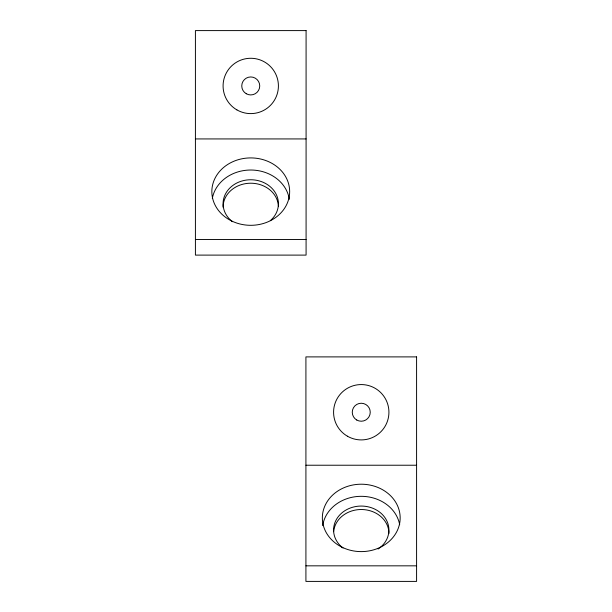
<?xml version="1.0" encoding="UTF-8"?>
<svg xmlns="http://www.w3.org/2000/svg" width="612" height="612" viewBox="0 0 612 612"><rect width="100%" height="100%" fill="white"/><g stroke="black" fill="none" stroke-linecap="round" stroke-linejoin="round"><path stroke-width="0.92" d="M195.412 138.932L306.084 138.932M195.412 239.537L306.084 239.537M305.916 465.227L416.588 465.227M305.916 565.832L416.588 565.832M212.318 198.441A38.908 33.698 0 0 1 251.257 170.021A38.908 33.698 0 0 1 289.323 199.321M232.499 221.728A27.67 23.96 0 0 1 230.349 187.524A27.67 23.96 0 0 1 269.884 186.408A27.67 23.96 0 0 1 270.313 220.664M223.074 207.177A27.67 23.96 0 0 1 250.232 183.218A27.67 23.96 0 0 1 278.399 206.29M322.677 525.616A38.908 33.698 0 0 1 360.743 496.324A38.908 33.698 0 0 1 399.682 524.736M343.003 548.031A27.67 23.96 0 0 1 341.695 513.07A27.67 23.96 0 0 1 382.056 514.218A27.67 23.96 0 0 1 378.094 549.025M333.662 531.69A27.67 23.96 0 0 1 362.281 509.528A27.67 23.96 0 0 1 388.926 533.473M306.084 30.6L195.412 30.6L195.412 255.105L306.084 255.105L306.084 30.6M416.588 356.895L305.916 356.895L305.916 581.4L416.588 581.4L416.588 356.895M231.29 220.794A38.908 33.698 0 0 0 289.66 191.61A38.908 33.698 0 0 0 231.29 162.432A38.908 33.698 0 0 0 231.29 220.794M246.253 93.728A8.996 8.996 0 0 0 259.74 85.94A8.996 8.996 0 0 0 246.253 78.152A8.996 8.996 0 0 0 246.253 93.728M236.913 109.9A27.67 27.67 0 0 0 278.414 85.94A27.67 27.67 0 0 0 236.913 61.98A27.67 27.67 0 0 0 236.913 109.9M341.794 547.09A38.908 33.698 0 0 0 400.164 517.913A38.908 33.698 0 0 0 341.794 488.728A38.908 33.698 0 0 0 341.794 547.09M356.758 420.023A8.996 8.996 0 0 0 370.245 412.236A8.996 8.996 0 0 0 356.758 404.448A8.996 8.996 0 0 0 356.758 420.023M347.417 436.203A27.67 27.67 0 0 0 388.926 412.236A27.67 27.67 0 0 0 347.417 388.276A27.67 27.67 0 0 0 347.417 436.203"/></g></svg>
